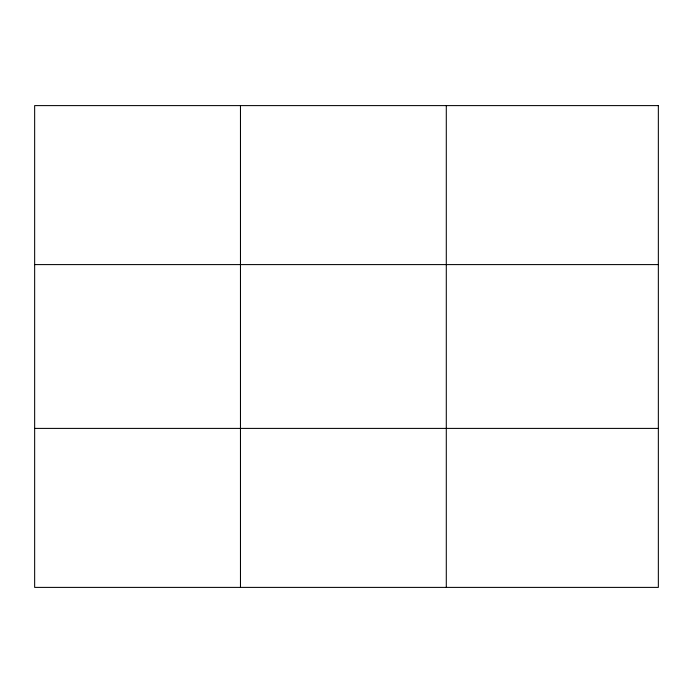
<?xml version="1.0" encoding="UTF-8"?>
<svg xmlns="http://www.w3.org/2000/svg" width="693" height="693" viewBox="0 0 693 693"><rect width="100%" height="100%" fill="white"/><g stroke="black" fill="none" stroke-linecap="round" stroke-linejoin="round"><path stroke-width="1.04" d="M240.471 105.605L240.471 587.395M446.292 105.605L446.292 587.395M34.65 264.596L658.35 264.596M34.65 428.404L658.35 428.404M658.35 105.605L658.35 587.395L34.65 587.395L34.65 105.605L658.35 105.605"/></g></svg>
